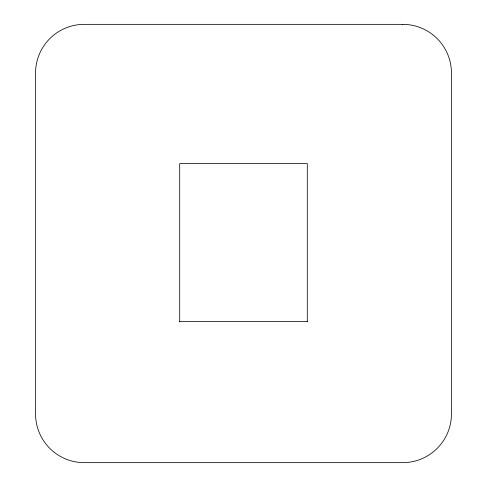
<?xml version="1.0" encoding="UTF-8"?>
<svg xmlns="http://www.w3.org/2000/svg" width="487" height="487" viewBox="0 0 487 487"><rect width="100%" height="100%" fill="white"/><g stroke="black" fill="none" stroke-linecap="round" stroke-linejoin="round"><path stroke-width="0.73" d="M179.703 321.42L307.297 321.42M307.297 321.877L307.297 163.602L179.703 163.632L179.703 321.877M402.749 24.35L84.251 24.35A48.7 48.7 0 0 0 35.551 73.05L35.551 413.95A48.7 48.7 0 0 0 84.251 462.65L402.749 462.65A48.7 48.7 0 0 0 451.449 413.95L451.449 73.05A48.7 48.7 0 0 0 402.749 24.35"/></g></svg>
